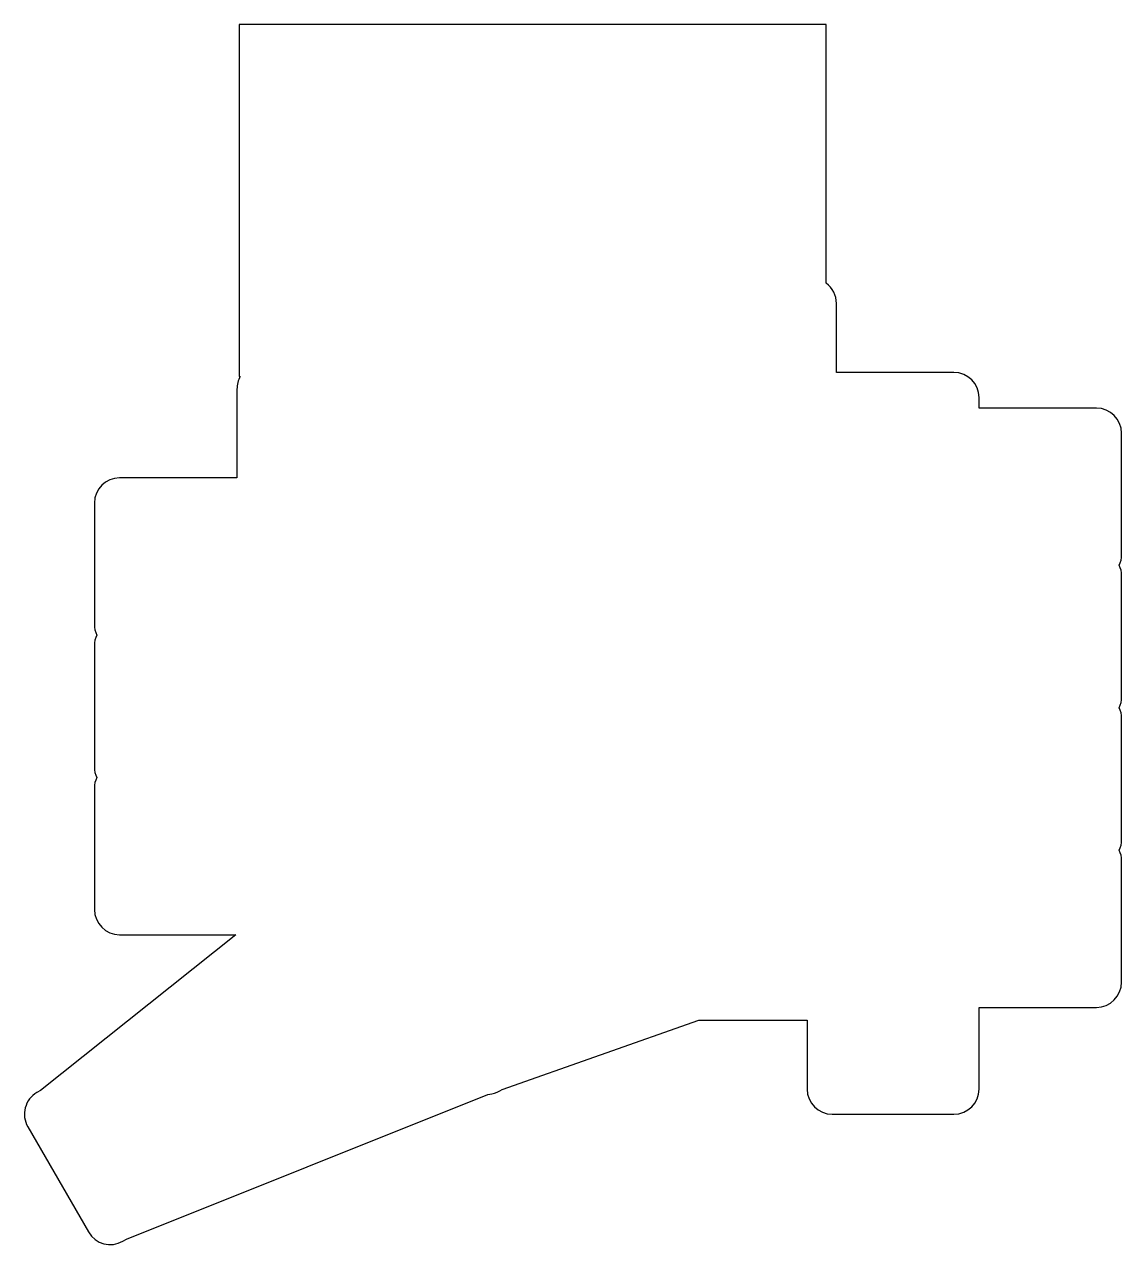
# Model space of a CAD drawing. Header units: millimetres. Extents: x 184 to 315, y -172 to -26.
import ezdxf

# ---------------------------------------------------------------- set-up
doc = ezdxf.new("R2010")
doc.units = ezdxf.units.MM

msp = doc.modelspace()

# ---------------------------------------------------------------- linework, layer by layer
for p, q in [((280.01, -25.98), (210.01, -25.98)), ((210.01, -25.98), (210.01, -67.98)), ((280.01, -56.85), (280.01, -25.98)), ((281.25, -67.5), (281.25, -59.28)), ((210.01, -67.98), (210.15, -67.98)), ((295.25, -67.5), (281.25, -67.5)), ((209.75, -69.48), (209.75, -80.08)), ((298.25, -71.75), (298.25, -70.5)), ((312.25, -71.75), (298.25, -71.75)), ((315.25, -89.25), (315.25, -74.75)), ((209.75, -80.08), (195.75, -80.08)), ((192.75, -83.08), (192.75, -97.58)), ((315.25, -106.25), (315.25, -91.75)), ((192.75, -100.08), (192.75, -114.58)), ((315.25, -123.25), (315.25, -108.75)), ((192.75, -117.08), (192.75, -131.58)), ((315.25, -140.25), (315.25, -125.75)), ((209.62, -134.58), (186.34, -153.15)), ((195.75, -134.58), (209.62, -134.58)), ((298.25, -143.25), (312.25, -143.25)), ((298.25, -153), (298.25, -143.25)), ((241.37, -153.04), (264.84, -144.78)), ((264.84, -144.78), (277.75, -144.78)), ((277.75, -144.78), (277.75, -153)), ((186.34, -153.15), (185.9, -153.4)), ((196.59, -170.9), (239.65, -153.65)), ((239.65, -153.65), (240.14, -153.57)), ((280.75, -156), (295.25, -156)), ((184.8, -157.5), (192.05, -170.05)), ((196.15, -171.15), (196.59, -170.9))]:
    msp.add_line(p, q)
for centre, start, end in [((278.25, -59.28), 0, 54.0792), ((212.75, -69.48), 150, 180), ((295.25, -70.5), 0, 90), ((312.25, -74.75), 0, 90), ((195.75, -83.08), 90, 180), ((312.25, -89.25), 335.3757, 360), ((312.25, -91.75), 0, 24.6243), ((195.75, -97.58), 180, 204.6243), ((195.75, -100.08), 155.3757, 180), ((312.25, -106.25), 335.3757, 360), ((312.25, -108.75), 0, 24.6243), ((195.75, -114.58), 180, 204.6243), ((195.75, -117.08), 155.3757, 180), ((312.25, -123.25), 335.3757, 360), ((312.25, -125.75), 0, 24.6243), ((195.75, -131.58), 180, 270), ((312.25, -140.25), 270, 360), ((187.4, -156), 120, 210), ((239.62, -150.61), 280, 305.7965), ((280.75, -153), 180, 270), ((295.25, -153), 270, 360), ((194.65, -168.55), 210, 300)]:
    msp.add_arc(centre, 3, start, end)

doc.saveas('drawing.dxf')
